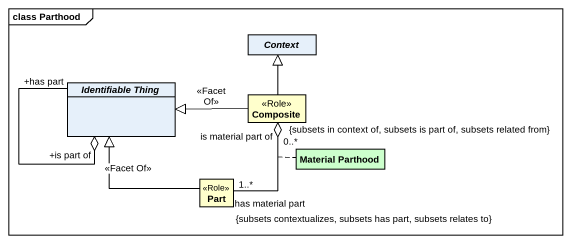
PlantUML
@startuml
mainframe class Parthood
hide circle
hide empty members
abstract class Context
abstract class "Identifiable Thing" as Identifiable_Thing
class Composite <<Role>> #FFFFCC
class "Material Parthood" as Material_Parthood #CCFFCC
class Part <<Role>> #FFFFCC
Identifiable_Thing "+is part of" o-- "+has part" Identifiable_Thing
Composite -up-|> Context
Composite -left-|> Identifiable_Thing : <<Facet Of>>
Composite "is material part of\n0..*\n{subsets in context of, subsets is part of, subsets related from}" o-- "has material part\n1..*\n{subsets contextualizes, subsets has part, subsets relates to}" Part
(Composite, Part) .. Material_Parthood
Part -up-|> Identifiable_Thing : <<Facet Of>>
@enduml
